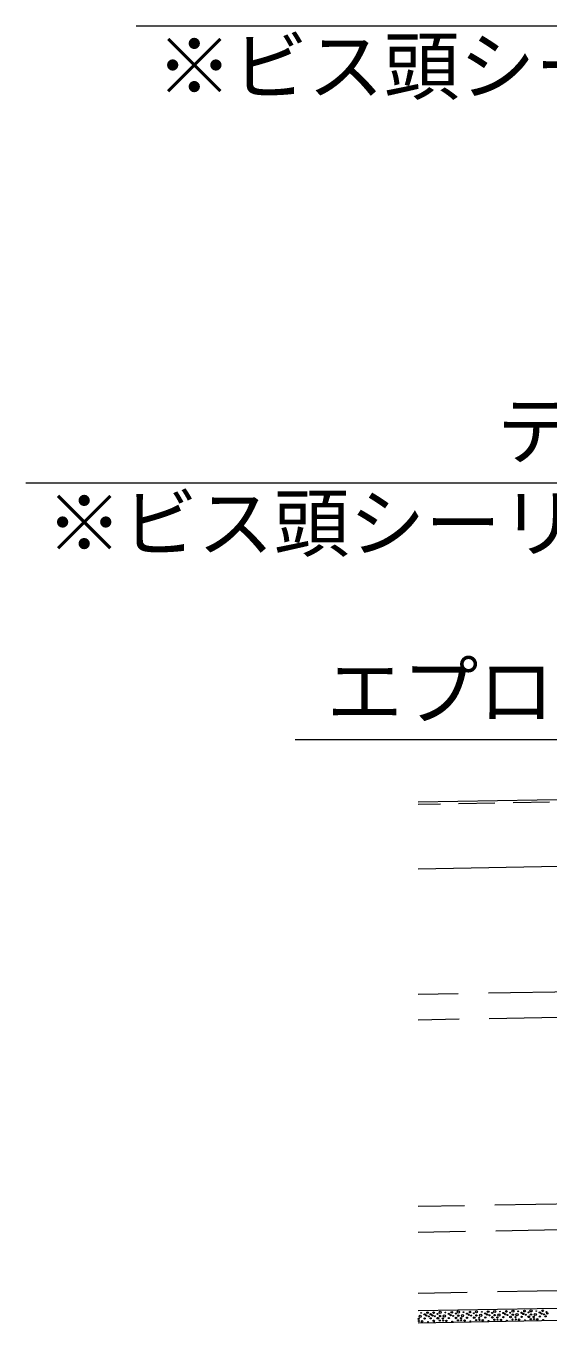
# Model space of a CAD drawing. Units: millimetres at full size, sheet at 1:10; details may follow other scales. Extents: x -4335 to 3998, y -1327 to 1433.
# Drawn here: x 1792.6 to 1964.9, y 698.9 to 1126.9 of the extents above; entities that cross this region are included whole.
import ezdxf
from ezdxf.enums import TextEntityAlignment as Align

# ---------------------------------------------------------------- set-up
doc = ezdxf.new("R2010")
doc.units = ezdxf.units.MM
doc.header["$LTSCALE"] = 10
doc.linetypes.add('DASHED1', pattern=[1.8, 1.2, -0.6])
doc.linetypes.add('DASHED3', pattern=[4, 3, -1])
doc.layers.add('A-0', color=4, linetype='Continuous', lineweight=5)
doc.styles.add('ＭＳ ゴシック', font='')
doc.styles.get('ＭＳ ゴシック').set_extended_font_data('MS Gothic')

msp = doc.modelspace()

# ---------------------------------------------------------------- linework, layer by layer
at = {"layer": 'A-0', "color": 3}
for p, q in [((1828.92, 1126.89), (2115.78, 1126.89)), ((1792.59, 976.08), (2079.08, 976.08)), ((2613.24, 882.83), (1922.04, 870.76)), ((2613.91, 860.74), (1922.04, 848.67)), ((2618.29, 715), (1922.04, 702.85))]:
    msp.add_line(p, q, dxfattribs=at)
at = {"layer": 'A-0', "color": 3, "linetype": 'DASHED1'}
msp.add_line((2613.26, 882.03), (1922.04, 869.96), dxfattribs=at)
at = {"layer": 'A-0', "color": 3, "linetype": 'DASHED3'}
for p, q in [((2615.15, 819.39), (1922.04, 807.29)), ((2615.4, 810.95), (1922.04, 798.85)), ((2617.25, 749.45), (1922.04, 737.32)), ((2617.51, 740.91), (1922.04, 728.77)), ((2618.11, 720.8), (1922.04, 708.65))]:
    msp.add_line(p, q, dxfattribs=at)
at = {"layer": 'A-0'}
for p, q in [((2585.88, 710.43), (1922.04, 698.85)), ((2351.38, 710.34), (1922.04, 702.85))]:
    msp.add_line(p, q, dxfattribs=at)
at = {"layer": 'A-0', "color": 3}
msp.add_lwpolyline([(2092.33, 766.72), (2046.98, 891.31), (1881.4, 891.31)], dxfattribs=at)
at = {"layer": 'A-0'}
for centre, radius in [((1923.01, 702.18), 0.12), ((1925.13, 702.26), 0.28), ((1927.13, 702.29), 0.28), ((1928.42, 701.88), 0.16), ((1929.29, 702.37), 0.36), ((1931.01, 702.32), 0.12), ((1932.14, 701.86), 0.2), ((1933.13, 702.39), 0.28), ((1934.42, 701.97), 0.16), ((1935.29, 702.47), 0.36), ((1937.01, 702.42), 0.12), ((1938.14, 701.96), 0.2), ((1939.13, 702.49), 0.28), ((1940.42, 702.07), 0.16), ((1941.29, 702.57), 0.36), ((1943.01, 702.52), 0.12), ((1944.14, 702.05), 0.2), ((1945.13, 702.59), 0.28), ((1946.42, 702.17), 0.16), ((1947.29, 702.67), 0.36), ((1949.01, 702.62), 0.12), ((1950.14, 702.15), 0.2), ((1951.13, 702.69), 0.28), ((1952.42, 702.27), 0.16), ((1953.29, 702.77), 0.36), ((1955.01, 702.71), 0.12), ((1956.14, 702.25), 0.2), ((1956.74, 701.86), 0.2), ((1957.13, 702.79), 0.28), ((1958.42, 702.37), 0.16), ((1959.29, 702.86), 0.36), ((1960.67, 701.69), 0.36), ((1961.01, 702.81), 0.12), ((1962.14, 702.35), 0.2), ((1962.74, 701.96), 0.2), ((1963.13, 702.89), 0.28), ((1964.42, 702.47), 0.16), ((1964.65, 702.03), 0.2), ((1922.16, 700.25), 0.2), ((1922.25, 699.53), 0.16), ((1922.67, 701.06), 0.36), ((1923.34, 699.43), 0.24), ((1924.14, 701.72), 0.2), ((1924.16, 700.36), 0.2), ((1924.75, 701.33), 0.2), ((1925.26, 699.26), 0.12), ((1925.55, 701.06), 0.16), ((1926.14, 701.76), 0.2), ((1926.16, 700.4), 0.2), ((1926.75, 701.37), 0.2), ((1927.17, 699.61), 0.2), ((1927.26, 699.3), 0.12), ((1927.55, 701.1), 0.16), ((1928.52, 700.44), 0.28), ((1929.18, 699.65), 0.2), ((1929.27, 701.17), 0.24), ((1930.17, 700.38), 0.2), ((1930.26, 699.67), 0.16), ((1930.67, 701.19), 0.36), ((1931.34, 699.56), 0.24), ((1932.16, 700.5), 0.2), ((1932.75, 701.47), 0.2), ((1933.26, 699.39), 0.12), ((1933.55, 701.2), 0.16), ((1934.52, 700.54), 0.28), ((1935.18, 699.75), 0.2), ((1935.27, 701.27), 0.24), ((1936.16, 700.48), 0.2), ((1936.26, 699.76), 0.16), ((1936.67, 701.29), 0.36), ((1937.34, 699.66), 0.24), ((1938.16, 700.6), 0.2), ((1938.75, 701.57), 0.2), ((1939.26, 699.49), 0.12), ((1939.55, 701.3), 0.16), ((1940.52, 700.63), 0.28), ((1941.18, 699.85), 0.2), ((1941.27, 701.37), 0.24), ((1942.16, 700.58), 0.2), ((1942.26, 699.86), 0.16), ((1942.67, 701.39), 0.36), ((1943.34, 699.76), 0.24), ((1944.16, 700.69), 0.2), ((1944.75, 701.66), 0.2), ((1945.26, 699.59), 0.12), ((1945.55, 701.4), 0.16), ((1946.52, 700.73), 0.28), ((1947.18, 699.94), 0.2), ((1947.27, 701.47), 0.24), ((1948.16, 700.68), 0.2), ((1948.25, 699.96), 0.16), ((1948.67, 701.49), 0.36), ((1949.34, 699.86), 0.24), ((1950.16, 700.79), 0.2), ((1950.75, 701.76), 0.2), ((1951.26, 699.69), 0.12), ((1951.55, 701.5), 0.16), ((1952.52, 700.83), 0.28), ((1953.17, 700.04), 0.2), ((1953.27, 701.57), 0.24), ((1954.16, 700.78), 0.2), ((1954.25, 700.06), 0.16), ((1954.67, 701.59), 0.36), ((1955.34, 699.96), 0.24), ((1956.16, 700.89), 0.2), ((1957.26, 699.79), 0.12), ((1957.55, 701.6), 0.16), ((1958.52, 700.93), 0.28), ((1959.17, 700.14), 0.2), ((1959.27, 701.66), 0.24), ((1960.16, 700.88), 0.2), ((1960.25, 700.16), 0.16), ((1961.33, 700.06), 0.24), ((1962.16, 700.99), 0.2), ((1963.26, 699.89), 0.12), ((1963.55, 701.7), 0.16), ((1964.07, 701.06), 0.2)]:
    msp.add_circle(centre, radius, dxfattribs=at)

# ---------------------------------------------------------------- texts
at = {"layer": 'A-0', "color": 3, "style": 'ＭＳ ゴシック'}
for s, p in [('※ビス頭シーリング処理', (1835.64, 1099)), ('テクスビス', (1947.94, 978.62)), ('※ビス頭シーリング処理', (1799.31, 948.19)), ('エプロン面戸', (1891.87, 892.86))]:
    msp.add_text(s, height=18.33, dxfattribs=at).set_placement(p, align=Align.BOTTOM_LEFT)

doc.saveas('drawing.dxf')
